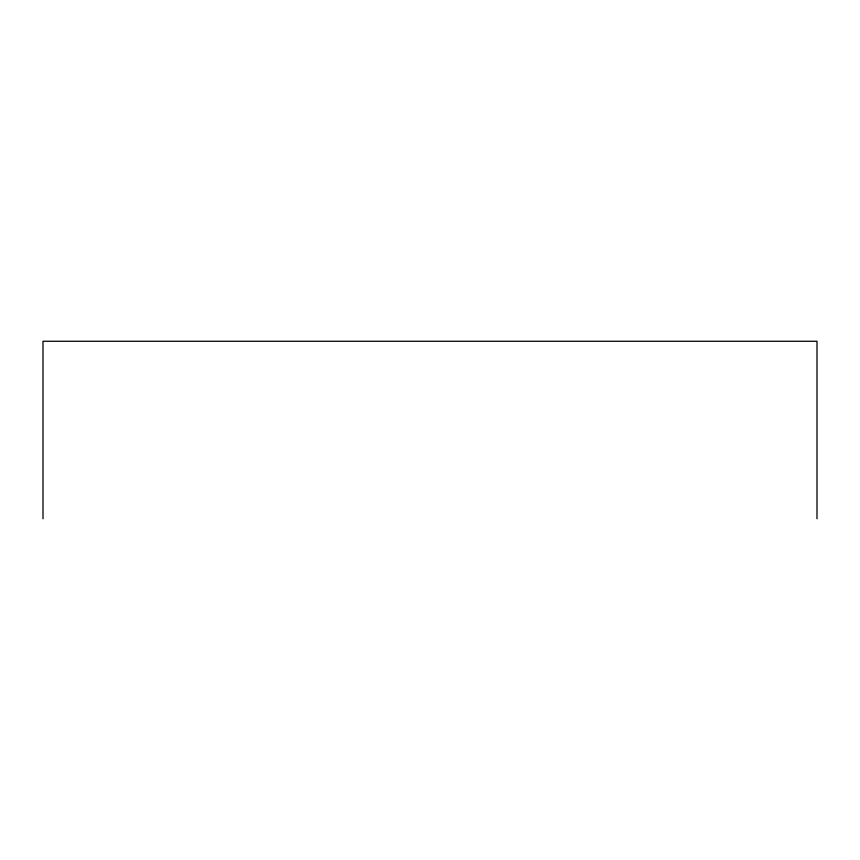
<?xml version="1.0" encoding="UTF-8"?>
<svg xmlns="http://www.w3.org/2000/svg" width="860" height="860" viewBox="0 0 860 860"><rect width="100%" height="100%" fill="white"/><g stroke="black" fill="none" stroke-linecap="round" stroke-linejoin="round"><path stroke-width="1.29" d="M817 518.741L817 341.259L43 341.259L43 518.741"/></g></svg>
